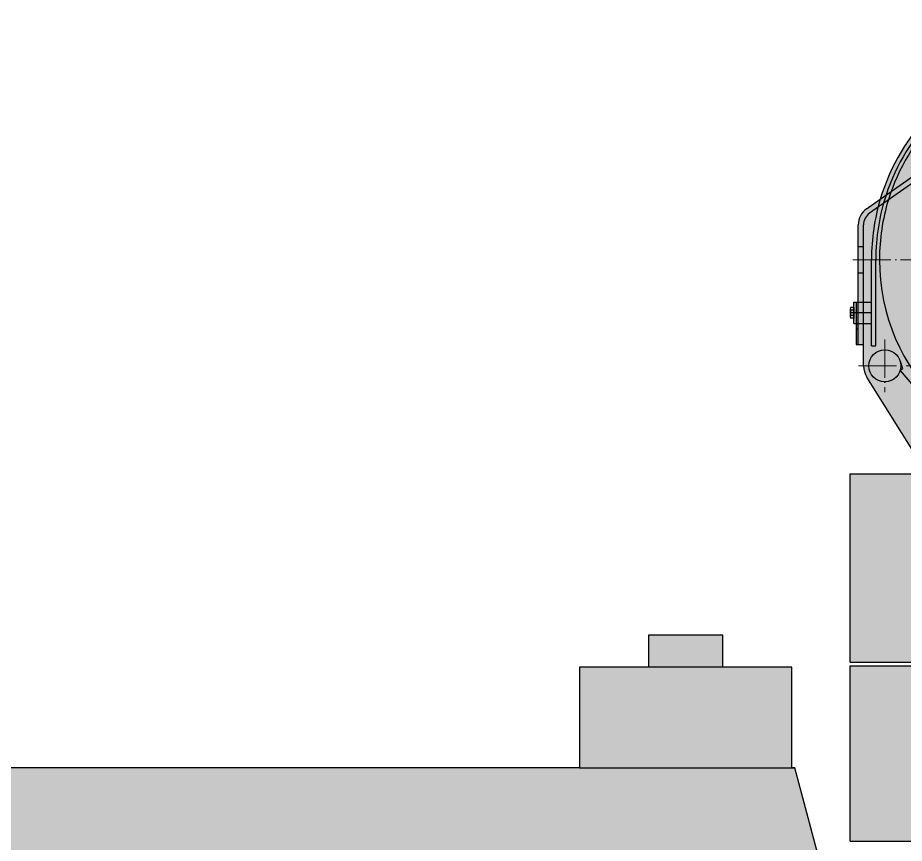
# Model space of a CAD drawing. Header units: millimetres. Extents: x 23077 to 36984, y -3880 to 22709.
# Drawn here: x 25991 to 27660, y 8945 to 10500 of the extents above; entities that cross this region are included whole.
import ezdxf

# ---------------------------------------------------------------- set-up
doc = ezdxf.new("R2010")
doc.units = ezdxf.units.MM
doc.set_wipeout_variables(frame=1)
doc.linetypes.add('ACAD_ISO04W100', pattern=[30, 24, -3, 0, -3])
doc.layers.add('LTM-1160-2', color=251, linetype='Continuous')
doc.layers.add('LTM-1160-2 Оси', color=254, linetype='ACAD_ISO04W100', lineweight=15)
doc.layers.add('LTM-1160-2 Штрих', color=41, linetype='Continuous', lineweight=15)

# ---------------------------------------------------------------- blocks, each defined once
blk = doc.blocks.new('BLOCK-20160220.15365116')
at = {"color": 0, "linetype": 'ByBlock', "lineweight": -2, "transparency": 16777216}
blk.add_wipeout([(8535.08213897828, 2429.1399577559205), (8535.08213897828, 2429.1399577559205), (8527.853885570054, 2433.293076293672), (8520.089185692588, 2436.327129149996), (8511.960110742697, 2438.1748795068243), (8503.64680693383, 2438.7953798723174), (7678.887972058873, 2438.795379871837), (7678.887972058873, 2438.795379871837), (7658.494445080084, 2434.9499967007014), (7640.901665434089, 2423.9419533371), (7628.525739499228, 2407.283040658828), (7623.066316460608, 2387.261112318811), (7623.0663164606085, 2387.261112318811), (7586.426375965435, 1929.2618561033012), (7586.426375965435, 1929.2618561033012), (7588.705111437169, 1908.390158080649), (7598.510253860612, 1889.8246094554409), (7614.46351658394, 1876.1749273280295), (7634.322385616542, 1869.35981658462), (4949.048737613339, 1872.295379871502), (4949.048737613339, 2130.795379871415), (4579.999999998108, 2130.795379871415), (4709.285485347209, 2615.7953798719973), (4715.04873761296, 2615.7953798719973), (4715.04873761296, 2805.7953798706867), (4845.048737613979, 2805.7953798706867), (4845.048737613979, 2865.7953798719964), (4985.048737613397, 2865.7953798719964), (4985.048737613397, 2805.7953798706867), (5115.048737610777, 2805.7953798706867), (5115.048737610777, 2615.7953798719973), (6380.0487376138335, 2615.7953798719973), (6380.0487376138335, 2791.4236331926077), (6490.048737610778, 2791.4236331926077), (6490.048737610778, 2615.7953798719973), (8609.398846489654, 2615.7953798719973), (8619.564158969297, 2615.7953798719973), (8634.564158968715, 2615.7953798719973), (8634.564158968715, 2545.7953798722883), (8638.311528829945, 2564.095280780748), (8668.623361543723, 2451.3641973207996), (8555.083964138883, 2404.9218045190337)], dxfattribs=at)
at = {"layer": 'LTM-1160-2 Штрих', "extrusion": (0, 0, -1)}
h = blk.add_hatch(color=256, dxfattribs=at)
h.dxf.hatch_style = 1
h.paths.add_polyline_path([(-4579.999999998108, 2130.795379871415), (-4709.285485347209, 2615.795379871997), (-4715.04873761296, 2615.795379871997), (-4715.04873761296, 2805.795379870688), (-4845.048737613979, 2805.795379870688), (-4845.048737613979, 2865.795379871997), (-4985.048737613397, 2865.795379871997), (-4985.048737613397, 2805.795379870688), (-5115.048737610778, 2805.795379870688), (-5115.048737610778, 2615.795379871997), (-6380.048737613834, 2615.795379871997), (-6380.048737613834, 2791.423633192608), (-6490.048737610778, 2791.423633192608), (-6490.048737610778, 2615.795379871997), (-8609.398846489654, 2615.795379871997), (-8619.564158969297, 2615.795379871997), (-8634.564158968715, 2615.795379871997), (-8634.564158968715, 2545.795379872288), (-8638.311528829945, 2564.095280780748), (-8668.623361543723, 2451.3641973208), (-8733.32812282024, 2451.3641973208), (-8918.901378157898, 1758.795379872026), (-8854.090986942509, 1758.795379872026), (-8855.53636284385, 1753.795379871008), (-8920.241124120366, 1753.795379871008), (-8920.154367551731, 1308.795379871299), (-8867.048737611185, 1308.795379871299), (-8867.048737611185, 1095.795379871561), (-8868.108192200452, 1095.795379871561), (-8868.108192200452, 1094.295379873074), (-8832.339414832866, 1040.79537987127), (-7716.020914827306, 1040.79537987127), (-7419.391716340389, 1500.092203335953), (-5311.04873761069, 1500.092203335953), (-5311.04873761069, 1706.201740209508), (-5311.04873761069, 1870.092203338572), (-4949.048737613339, 1872.295379871503), (-4949.048737613339, 2130.795379871415)])
edge = h.paths.add_edge_path(flags=16)
edge.add_arc((-8570.51101303548, 1862.79553380263), 126.0000000870039, 165.0000000295622, 238.4570160143202, ccw=False)
edge.add_line((-8692.21766724877, 1895.40673344527), (-8557.738653205888, 2397.289246397122))
edge.add_line((-8557.738653205888, 2397.289246397122), (-8555.057939304388, 2404.996629124435))
edge.add_line((-8555.057939304388, 2404.996629124435), (-8560.623422239587, 2335.484144950897))
edge.add_arc((-8333.659430062551, 2248.791736039333), 242.957254486931, 159.094869402094, 173.1580691992947)
edge.add_line((-8574.886486466574, 2277.735384159052), (-8584.121166535624, 2167.57795362355))
edge.add_arc((-8300.83080384219, 2149.530075634924), 283.8646781388452, 176.3547237189649, 190.8251712565061)
edge.add_line((-8579.644063291198, 2096.216645335517), (-8602.56258690788, 1807.004437356227))
edge.add_arc((-8638.449453630601, 1809.856243205664), 35.99999999690651, 320.76906704205277, 355.45644951807935, ccw=False)
edge.add_line((-8610.563740068756, 1787.088130000484), (-8636.426410980523, 1755.412293324091))
edge = h.paths.add_edge_path(flags=16)
edge.add_line((-8620.090012625493, 1746.959775856194), (-8596.63611783617, 1775.685414570034))
edge.add_ellipse((-8638.464688214139, 1809.837584398505), major_axis=(-54.00000003571687, 0), ratio=1, start_angle=140.7690670486615, end_angle=175.4564494994494)
edge.add_line((-8584.634388091217, 1805.559875603649), (-8565.040656932979, 2052.8466705764))
edge.add_line((-8565.040656932979, 2052.8466705764), (-8535.491510458087, 1995.402201537217))
edge.add_line((-8535.491510458087, 1995.402201537217), (-8517.785727584851, 1990.985726381041))
edge.add_ellipse((-10907.76866771201, 2401.602999040413), major_axis=(-2424.999999733011, 0), ratio=1, start_angle=170.2513251059512, end_angle=180.6615739170751)
edge.add_line((-8482.930322705215, 2429.602986358077), (-8500.907516539883, 2428.022114621854))
edge.add_ellipse((-7967.303156212758, 1994.227845444701), major_axis=(-687.6853069035722, 0), ratio=1, start_angle=320.8905749300574, end_angle=326.2918149646147)
edge.add_line((-8539.371268350806, 2375.867932969413), (-8535.08213897828, 2429.13995775592))
edge.add_ellipse((-8503.64680693303, 2382.795379872077), major_axis=(-56.00000000023869, 0), ratio=1, start_angle=270.0000000008189, end_angle=304.14887946934806, ccw=False)
edge.add_line((-8503.64680693383, 2438.795379872317), (-7678.887972058874, 2438.795379871837))
edge.add_ellipse((-7678.887972083561, 2382.795379844909), major_axis=(-56.00000002692832, 0), ratio=1, start_angle=184.573921284445, end_angle=269.9999999747414, ccw=False)
edge.add_line((-7623.066316460609, 2387.261112318811), (-7586.426375965435, 1929.261856103298))
edge.add_ellipse((-7642.248031555289, 1924.79612360445), major_axis=(-55.99999999592482, 0), ratio=1, start_angle=98.13635522723092, end_angle=184.573921312587, ccw=False)
edge.add_line((-7634.322385616542, 1869.35981658462), (-8552.678309777635, 1738.06384295693))
edge.add_ellipse((-8570.511013134826, 1862.795533761528), major_axis=(-126.0000000000011, 0), ratio=1, start_angle=66.82853382293092, end_angle=98.13635522434242, ccw=False)
at = {"color": 0, "linetype": 'ByBlock', "lineweight": -2, "transparency": 16777216}
for p, q in [((4845.048737613979, 2805.795379870688), (4985.048737613396, 2805.795379870688)), ((5115.048737610778, 2615.795379871997), (4709.285485347209, 2615.795379871997))]:
    blk.add_line(p, q, dxfattribs=at)
blk.add_lwpolyline([(4579.999999998108, 2130.795379871415), (4709.285485347209, 2615.795379871997), (4715.04873761296, 2615.795379871997), (4715.04873761296, 2805.795379870688), (4845.048737613979, 2805.795379870688), (4845.048737613979, 2865.795379871997), (4985.048737613397, 2865.795379871997), (4985.048737613397, 2805.795379870688), (5115.048737610778, 2805.795379870688), (5115.048737610778, 2615.795379871997), (6380.048737613834, 2615.795379871997)], dxfattribs=at)
blk = doc.blocks.new('BLOCK-20160220.18531463')
at = {"color": 0, "linetype": 'ByBlock', "lineweight": -2}
blk.add_wipeout([(1006.010305234667, 164.99999999905435), (1006.010305234667, -164.999999999054), (-1005.9103052335562, -164.999999999054), (-1006.010305234668, 164.99999999905435)], dxfattribs=at)
at = {"layer": 'LTM-1160-2 Штрих', "extrusion": (0, 0, -1)}
h = blk.add_hatch(color=256, dxfattribs=at)
h.dxf.hatch_style = 1
h.set_gradient(color1=(132, 132, 132), color2=(214, 214, 214), rotation=180, tint=1)
h.paths.add_polyline_path([(1006.010305234668, 164.9999999990541), (750.7696359934926, 164.9999999990541), (750.7696359934926, -164.9999999990541), (1005.910305233556, -164.9999999990541)])
h = blk.add_hatch(color=254, dxfattribs=at)
h.dxf.hatch_style = 1
h.paths.add_polyline_path([(750.7696359934926, 164.9999999990541), (-685.9896947644302, 164.9999999990541), (-685.9896947644302, -164.9999999990541), (750.7696359934926, -164.9999999990541)])
h = blk.add_hatch(color=256, dxfattribs=at)
h.dxf.hatch_style = 1
h.set_gradient(color1=(132, 132, 132), color2=(214, 214, 214), tint=1)
h.paths.add_polyline_path([(-685.9896947644302, 164.9999999990541), (-1006.010305234668, 164.9999999990541), (-1006.010305234668, -164.9999999990541), (-685.9896947644302, -164.9999999990541)])
at = {"color": 0, "linetype": 'ByBlock', "lineweight": -2, "transparency": 16777216}
for p, q in [((-1006.010305234668, 164.9999999990541), (1006.010305234668, 164.9999999990541)), ((-1005.910305233556, -164.9999999990541), (-1006.010305234668, 164.9999999990541)), ((-750.7696359934926, -164.9999999990541), (-750.7696359934926, 164.9999999990541)), ((685.9896947644302, 164.9999999990541), (685.9896947644302, -164.9999999990541)), ((1006.010305234668, -164.9999999990541), (1006.010305234668, 164.9999999990541)), ((-1005.910305233556, -164.9999999990541), (1006.010305234668, -164.9999999990541))]:
    blk.add_line(p, q, dxfattribs=at)
blk = doc.blocks.new('BLOCK-20160220.1853222')
at = {"color": 0, "linetype": 'ByBlock', "lineweight": -2}
blk.add_wipeout([(-1006.010305234668, 177.49999999978172), (1006.010305234667, 177.49999999978172), (1006.010305234667, -177.4999999997816), (-1006.010305234668, -177.4999999997816)], dxfattribs=at)
at = {"layer": 'LTM-1160-2 Штрих', "extrusion": (0, 0, -1)}
h = blk.add_hatch(color=256, dxfattribs=at)
h.dxf.hatch_style = 1
h.set_gradient(color1=(132, 132, 132), color2=(214, 214, 214), rotation=180, tint=1)
h.paths.add_polyline_path([(750.7696359934928, -177.4999999997817), (1006.010305234667, -177.4999999997817), (1006.010305234668, 177.4999999997817), (750.7696359934926, 177.4999999997817)])
h = blk.add_hatch(color=254, dxfattribs=at)
h.dxf.hatch_style = 1
h.paths.add_polyline_path([(-685.9896947644303, 177.4999999997817), (-685.9896947644302, -177.4999999997817), (750.7696359934924, -177.4999999997817), (750.7696359934926, 177.4999999997817)])
h = blk.add_hatch(color=256, dxfattribs=at)
h.dxf.hatch_style = 1
h.set_gradient(color1=(132, 132, 132), color2=(214, 214, 214), tint=1)
h.paths.add_polyline_path([(-685.9896947644299, 177.4999999997817), (-1006.010305234668, 177.4999999997817), (-1006.010305234668, -177.4999999997818), (-685.9896947644302, -177.4999999997817)])
at = {"color": 0, "linetype": 'ByBlock', "lineweight": -2, "transparency": 16777216}
for p, q in [((-1006.010305234668, 177.4999999997817), (1006.010305234668, 177.4999999997817)), ((-1006.010305234668, -177.4999999997817), (-1006.010305234668, 177.4999999997817)), ((-750.7696359934926, -177.4999999997817), (-750.7696359934926, 177.4999999997817)), ((685.9896947644302, -177.4999999997817), (685.9896947644302, 177.4999999997799)), ((1006.010305234668, -177.4999999997817), (1006.010305234668, 177.4999999997817)), ((-1006.010305234668, -177.4999999997817), (1006.010305234668, -177.4999999997817))]:
    blk.add_line(p, q, dxfattribs=at)
blk = doc.blocks.new('BLOCK-20160220.22491231')
at = {"layer": 'LTM-1160-2 Штрих', "extrusion": (0, 0, -1)}
h = blk.add_hatch(color=256, dxfattribs=at)
h.dxf.hatch_style = 1
edge = h.paths.add_edge_path()
edge.add_line((-350.9916338640523, -345.9048270178755), (-350.9916338640523, 98.02871344982123))
edge.add_arc((-400.9916340238406, 98.02871341929495), 50.00000015978821, 3.498054024805968e-08, 20.02280792895965)
edge.add_line((-354.0138140139079, 115.1484226193134), (-401.9694537467485, 246.7424457310717))
edge.add_line((-401.9694537467485, 246.7424457310717), (-404.9916338641397, 263.8621548157971))
edge.add_line((-404.9916338641397, 263.8621548157971), (-404.9916338647799, 284.0951729831431))
edge.add_arc((-425.9916338647799, 284.0951729831431), 21, 0, 180)
edge.add_line((-446.9916338647799, 284.0951729831431), (-446.9916338654202, 275.503465652946))
edge.add_line((-446.9916338654202, 275.503465652946), (-447.7266400041317, 272.8939010612521))
edge.add_line((-447.7266400041317, 272.8939010612521), (-473.1966522755301, 231.2664792098076))
edge.add_arc((-485.9916338643079, 239.0951729820044), 15.00000000119987, 180.0000000028765, 328.53934605040513, ccw=False)
edge.add_line((-500.9916338655075, 239.0951729812514), (-500.9916338655075, 324.9530373559537))
edge.add_arc((-490.9916338754992, 324.9530373618054), 9.999999990008291, 134.9999999897122, 180.0000000335277, ccw=False)
edge.add_line((-498.0627016790295, 332.0241051678749), (-475.9916338640523, 354.0951729828521))
edge.add_line((-475.9916338640523, 354.0951729828521), (-475.9916338640523, 364.0951729812514))
edge.add_line((-475.9916338640523, 364.0951729812514), (-357.892072233537, 364.0951729812514))
edge.add_line((-357.892072233537, 364.0951729812514), (-357.892072233537, 414.0951729805238))
edge.add_line((-357.892072233537, 414.0951729805238), (-319.4099404208509, 414.0468269706234))
edge.add_arc((-297.8920722322273, 375.0951729798471), 44.5000000000016, 61.08264115095727, 118.9173588490427, ccw=False)
edge.add_line((-276.3742040436036, 414.0468269706234), (-275.3920722331004, 414.0951729805238))
edge.add_line((-275.3920722331004, 414.0951729805238), (-237.8920722309176, 414.0951729805238))
edge.add_line((-237.8920722309176, 414.0951729805238), (-237.8920722309176, 364.0951729812514))
edge.add_line((-237.8920722309176, 364.0951729812514), (24.43070098826502, 363.986226096571))
edge.add_arc((54.71908647448163, -22.07300079730157), 387.2455460883395, 67.15370542768869, 94.48596753798608, ccw=False)
edge.add_line((205.0711655691248, 334.7930318776707), (208.0354764755893, 341.9495117391089))
edge.add_arc((210.3451753198751, 340.9928031884192), 2.50000000045155, 67.14413430872611, 157.5000007540183, ccw=False)
edge.add_arc((54.00836613488809, -29.90482701878136), 404.9999999997796, 60.355876767462576, 67.1441233727212, ccw=False)
edge.add_arc((253.089420603751, 319.9136741401817), 2.499999997869338, -29.999999972129103, 60.35588847269747, ccw=False)
edge.add_line((255.254484111977, 318.663674142299), (251.5083658460362, 312.1752076425782))
edge.add_arc((54.00836613459705, -29.90482701925612), 395.0000000003295, 52.50000011668499, 60.00000004835931, ccw=False)
edge.add_line((294.4691299550432, 283.4697428857507), (299.0301148515937, 289.4137328111265))
edge.add_arc((301.0134982050795, 287.8918292432263), 2.499999999374364, 52.144116705868726, 142.5000001225074, ccw=False)
edge.add_arc((54.0083661348408, -29.90482701891415), 404.9999999999133, 45.35587673678742, 52.14412326458529, ccw=False)
edge.add_arc((336.845588593771, 256.4679293491463), 2.500000002245168, -44.999999978451626, 45.35588338791348, ccw=False)
edge.add_line((338.6133555489905, 254.7001623952565), (333.3155447034878, 249.4023515497229))
edge.add_arc((54.00836613581487, -29.90482701817928), 394.999999998729, 16.631828426550214, 45.000000000023476, ccw=False)
edge.add_line((432.4830369657384, 83.15234232183866), (458.3037653741285, 64.97946502895502))
edge.add_arc((437.0083661187, 34.72213580754396), 37.0000000143373, 6.180016498547047e-09, 54.86174860979611, ccw=False)
edge.add_line((474.0083661330373, 34.72213581153483), (474.0083661330373, -110.9048270172934))
edge.add_line((474.0083661330373, -110.9048270172934), (482.0083661346671, -110.9048270172934))
edge.add_line((482.0083661346671, -110.9048270172934), (482.0083661346671, -121.0873270192678))
edge.add_line((482.0083661346671, -121.0873270192678), (488.5083661341723, -121.0873270192678))
edge.add_line((488.5083661341723, -121.0873270192678), (489.0083661360932, -123.5417020197929))
edge.add_line((489.0083661360932, -123.5417020197929), (489.0083661360932, -138.2679520193051))
edge.add_line((489.0083661360932, -138.2679520193051), (488.5083661341723, -140.7223270198301))
edge.add_line((488.5083661341723, -140.7223270198301), (482.0083661346671, -140.7223270198301))
edge.add_line((482.0083661346671, -140.7223270198301), (482.0083661346671, -150.9048270181665))
edge.add_line((482.0083661346671, -150.9048270181665), (477.8307661348463, -150.9048270181665))
edge.add_line((477.8307661348463, -150.9048270181665), (477.8307661348463, -190.9048270190397))
edge.add_line((477.8307661348463, -190.9048270190397), (464.008366134638, -190.9048270190397))
edge.add_line((464.008366134638, -190.9048270190397), (464.008366134638, -230.9048270199128))
edge.add_arc((424.0083661345707, -230.9048270166168), 40.0000000000673, 327.9213814749191, 359.9999999952788, ccw=False)
edge.add_line((457.90117286231, -252.1481236562977), (359.8865192274188, -408.5264753357478))
edge.add_arc((342.9401158623887, -397.9048270181847), 19.99999999980741, 270.0000000021704, 327.9213814822128, ccw=False)
edge.add_line((342.9401158631463, -417.9048270179919), (-200.9916338662351, -417.9048270179919))
edge.add_line((-200.9916338662351, -417.9048270179919), (-311.2289729697495, -394.8455757662487))
edge.add_arc((-300.9916338656967, -345.9048270193798), 49.99999999835514, 179.9999999982762, 258.18532368163517, ccw=False)
at = {"color": 0, "linetype": 'ByBlock', "lineweight": -2, "transparency": 16777216}
for p, q in [((237.8920722309176, 364.0951729812514), (237.8920722309176, 414.0951729805238)), ((237.8920722309176, 414.0951729805238), (275.3920722331004, 414.0951729805238)), ((242.8920722319363, 364.0951729812514), (242.8920722319363, 414.0951729805238)), ((285.3920722314997, 404.0951729821245), (285.3920722314997, 364.0951729812514)), ((310.3920722329549, 364.0951729812514), (310.3920722329549, 404.0951729821245)), ((320.3920722313542, 414.0951729805238), (357.892072233537, 414.0951729805238)), ((352.8920722325183, 414.0951729805238), (352.8920722325183, 364.0951729812514)), ((357.892072233537, 414.0951729805238), (357.892072233537, 364.0951729812514)), ((-74.00836613522006, 226.8146373480704), (-74.00836613522006, 389.6612644184643)), ((-74.00836613522006, 389.6612644184643), (-64.00836613318279, 389.6612644184643)), ((-64.00836613318279, 389.6612644184643), (-64.00836613318279, 226.8146373480704)), ((-146.9756687605495, 284.0951729831431), (-42.88881401078288, 357.3525021947717)), ((-21.59341477306771, 364.0951729812514), (475.9916338640523, 364.0951729812514)), ((-21.59341477306771, 354.0951729828521), (475.9916338640523, 354.0951729828521)), ((138.9205660540229, 354.0951729828521), (145.9916338659441, 347.0241051709309)), ((145.9916338659441, -407.9048270195926), (145.9916338659441, 354.0951729828521)), ((155.9916338643434, -407.9048270195926), (155.9916338643434, 354.0951729828521)), ((155.9916338643434, 347.0241051709309), (163.0627016762646, 354.0951729828521)), ((285.3920722314997, 364.0951729812514), (285.3920722314997, 362.8477242691588)), ((310.3920722329549, 364.0951729812514), (310.3920722329549, 362.8477242691588)), ((475.9916338640523, 354.0951729828521), (475.9916338640523, 364.0951729812514)), ((498.0627016790295, 332.0241051678749), (475.9916338640523, 354.0951729828521)), ((-129.6010238532999, 284.0951729831431), (-37.1333007045705, 349.1748456526693)), ((-247.5083661360059, 305.2470042475761), (-255.2544841113358, 318.6636741393158)), ((-64.00836613318279, 323.2218200300849), (-74.00836613522006, 323.2218200300849)), ((500.9916338655075, 324.9530373559537), (500.9916338655075, 239.0951729812514)), ((-458.3037653741285, 64.97946502895502), (-146.9756687605495, 284.0951729831431)), ((-129.6010238532999, 284.0951729831431), (-452.5482520642781, 56.8018084832147)), ((-289.5990391610922, 277.122915673317), (-299.0301148551025, 289.4137328130455)), ((404.9916338641397, 263.8621548157971), (404.9916338641397, 284.0951729831431)), ((446.9916338654202, 275.503465652946), (446.9916338654202, 284.0951729831431)), ((-282.4458815142661, 198.5326883605012), (-178.8355444572317, 271.4546398401581)), ((473.1966522755301, 231.2664792098076), (447.7266400041317, 272.8939010612521)), ((391.5386173881616, 244.4049088680913), (343.6236111461967, 112.9223872212606)), ((401.9694537179221, 246.742445646305), (354.0138140139079, 115.1484226193134)), ((-74.00836613522006, 226.8146373480704), (-64.00836613318279, 226.8146373480704)), ((-268.7470099321017, 186.1628900278447), (-264.0083661339104, 183.2702472001984)), ((-264.0083661339104, 189.4979930966656), (-264.0083661339104, -407.9048270195926)), ((-254.0083661355111, 186.8185011717287), (-264.0083661339104, 189.4979930966656)), ((-252.1947231892937, 197.8125485929922), (-254.0083661355111, 186.8185011717287)), ((-254.0083661355111, 186.8185011717287), (-254.0083661355111, -407.9048270195926)), ((300.3981530797519, 154.2225838111335), (335.4904192070735, 154.2225838111335)), ((356.7977734179494, 166.5969802215841), (362.4351117992974, 164.5426151208085)), ((341.9916338658568, 103.6777442695893), (341.9916338658568, -162.0260220570344)), ((350.9916338640523, 98.02871344982123), (350.9916338640523, -205.1986882779602)), ((-474.0083661330373, -190.9048270190397), (-474.0083661330373, 34.72213581153483)), ((-464.008366134638, -230.9048270199128), (-464.008366134638, 34.72213581153483)), ((-474.0083661330373, -5.904827017729986), (-464.008366134638, -5.904827017729986)), ((-449.0083661352201, -192.9092424670671), (-449.0083661352201, -29.90482701898145)), ((-441.0083661335902, -192.9092424670671), (-441.0083661335902, -29.90482701898145)), ((-474.0083661330373, -55.90482701700239), (-464.008366134638, -55.90482701700239)), ((-482.0083661346671, -150.9048270181665), (-482.0083661346671, -110.9048270172934)), ((-482.0083661346671, -110.9048270172934), (-475.9283668012158, -110.9048270172934)), ((-482.0083661346671, -110.9048270172934), (-474.0083661330373, -110.9048270172934)), ((-477.8307661348463, -110.9048270172934), (-477.8307661348463, -150.9048270181665)), ((-474.0083661330373, -110.9048270172934), (-449.0083661352201, -110.9048270172934)), ((-489.0083661360932, -123.5417020197929), (-489.0083661360932, -138.2679520193051)), ((-449.0926046004261, -130.90482701773), (-489.0083661360932, -130.90482701773)), ((-482.0083661346671, -121.0873270192678), (-488.5083661341723, -121.0873270192678)), ((-482.0083661346671, -125.9960770203179), (-488.5083661341723, -125.9960770203179)), ((-482.0083661346671, -121.0873270192678), (-482.0083661346671, -125.9960770203179)), ((-482.0083661346671, -125.9960770203179), (-482.0083661346671, -135.8135770187801)), ((-482.0083661346671, -135.8135770187801), (-488.5083661341723, -135.8135770187801)), ((-482.0083661346671, -140.7223270198301), (-488.5083661341723, -140.7223270198301)), ((-482.0083661346671, -135.8135770187801), (-482.0083661346671, -140.7223270198301)), ((-482.0083661346671, -150.9048270181665), (-474.0083661330373, -150.9048270181665)), ((-477.8307661348463, -150.9048270181665), (-477.8307661348463, -190.9048270190397)), ((-477.8307661348463, -160.9048270202038), (-474.0083661330373, -160.9048270202038)), ((-474.0083661330373, -150.9048270181665), (-449.0083661352201, -150.9048270181665)), ((334.2711004894427, -183.2380131763784), (151.4490756031792, -401.1168181368703)), ((-477.8307661348463, -190.9048270190397), (-474.0083661330373, -190.9048270190397)), ((-474.0083661330373, -190.9048270190397), (-464.008366134638, -190.9048270190397)), ((-449.0083661352201, -192.9092424670671), (-441.0083661335902, -192.9092424670671)), ((350.9916338640523, -205.1986882779602), (350.9916338640523, -345.9048270178755)), ((-395.1299106796596, -222.2412647843157), (-390.5050970882967, -235.6159314822435)), ((-395.1013637473607, -239.4726571419596), (-390.5050970882967, -235.6159314822435)), ((-395.1013637473607, -239.4726571419596), (-259.4658078727462, -401.1168181368703)), ((-359.8865192274188, -408.5264753357478), (-457.90117286231, -252.1481236562977)), ((-264.0083661339104, -307.9048270174098), (-254.0083661355111, -307.9048270174098)), ((311.2289729666572, -394.8455757690681), (200.9916338662351, -417.9048270179919)), ((-264.0083661339104, -407.9048270195926), (-254.0083661355111, -407.9048270195926)), ((-164.0083661353656, -412.9048270169733), (-234.1863412497132, -412.9048270169733)), ((126.1696089801462, -412.9048270169733), (55.99163386579858, -412.9048270169733)), ((145.9916338659441, -407.9048270195926), (155.9916338643434, -407.9048270195926)), ((-342.9401158631463, -417.9048270179919), (200.9916338662351, -417.9048270179919))]:
    blk.add_line(p, q, dxfattribs=at)
at = {"color": 0, "linetype": 'ByBlock', "lineweight": -2, "transparency": 16777216, "extrusion": (0, 0, -1)}
for p, q in [((-202.1068546494907, 327.6365519844348), (-208.0354764887588, 341.9495117709066)), ((-327.6586904539872, 243.7454973002223), (-338.6133555489869, 254.7001623952547))]:
    blk.add_line(p, q, dxfattribs=at)
at = {"color": 0, "linetype": 'ByBlock', "lineweight": -2, "transparency": 16777216}
for centre, radius in [((297.8920722322273, 375.0951729798544), 44.49999999999504), ((297.8920722322273, 375.0951729798544), 39.50000000000595), ((-54.0083661347835, -30.90482701918518), 273), ((-54.0083661347835, -30.90482701918518), 145.0000000000509), ((-54.0083661347835, -30.90482701918518), 99.00000000003273), ((-424.0083661337649, -230.9048270199128), 30.15000000002692), ((300.9916338647799, -345.9048270178755), 40)]:
    blk.add_circle(centre, radius, dxfattribs=at)
for centre, radius, start, end in [((275.3920722331004, 404.0951729821245), 10, 0, 90), ((320.3920722313542, 404.0951729821245), 10, 90, 180), ((297.8920722322273, 375.0951729798544), 18, 0, 180), ((297.8920722322273, 375.0951729798544), 17.49999999999226, 115.1124629580043, 224.4153086089991), ((297.8920722322273, 375.0951729798544), 17.49999999999698, 315.5846913910008, 115.1124629580043), ((-54.0083661347835, -29.90482701898145), 395.0000000000047, 104.66485379169, 112.5000000303536), ((-54.0083661347835, -29.90482701898145), 394.9999999999974, 85.70566310069822, 104.66485379169), ((-54.0083661347835, -29.90482701898145), 387.0000000000171, 88.43792828884789, 104.9750223550435), ((-54.0083661347835, -29.90482701898145), 387.0000000000114, 32.51115914293155, 88.43792828884789), ((-21.59341477306771, 327.0951729809894), 37, 90, 125.1382514066307), ((-21.59341477306771, 327.0951729809894), 27, 90, 125.1382514066307), ((297.8920722322273, 375.0951729798544), 17.49999999999698, 224.4153086089991, 315.5846913910008), ((-54.0083661347835, -30.90482701918518), 380, 180, 89.87834591830783), ((-54.0083661347835, -29.90482701898145), 405.0000000000047, 112.8558766272814, 119.6441232325362), ((-54.0083661347835, -29.90482701898145), 394.9999999999956, 112.5000000303536, 119.9999999516372), ((-210.3451753195059, 340.992803188783), 2.49999999997301, 22.50000003030543, 112.8558766272814), ((-54.0083661347835, -29.90482701898145), 387.0000000000067, 104.9750223550435, 112.5000000303536), ((-54.0083661347835, -29.90482701898145), 380.0000000000062, 105.2575232465827, 112.5000000303536), ((-54.0083661347835, -29.90482701898145), 380.0000000000045, 89.87834591830783, 105.2575232465827), ((-54.0083661347835, -29.90482701898145), 380.0000000000041, 112.5000000303536, 135), ((-253.0894206014436, 319.91367414048), 2.500000000019285, 119.6441232325362, 209.9999999516112), ((490.9916338671082, 324.9530373559537), 10, 0, 45), ((-54.0083661347835, -29.90482701898145), 394.9999999999977, 119.9999999516372, 127.4999998833178), ((-54.0083661347835, -29.90482701898145), 386.9999999991949, 119.9999999516372, 127.4999998833178), ((425.9916338647799, 284.0951729831431), 21, 0, 180), ((-54.0083661347835, -29.90482701898145), 405.0000000000016, 127.8558767354151, 134.6441232632117), ((-301.0134982054096, 287.8918292426533), 2.499999999985532, 37.49999988331773, 127.8558767354151), ((-54.0083661347835, -29.90482701898145), 395.0000000000159, 127.4999998833178, 135), ((451.9916338664389, 275.503465652946), 5, 180, 211.4606540555003), ((-336.8455885960229, 256.4679293482186), 2.499999999997166, 134.6441232632117, 225), ((354.9916338648673, 263.8621548157971), 50.00000000000156, 339.9771921449291, 0), ((-54.0083661347835, -29.90482701898145), 395.0000000000255, 135, 163.368171573381), ((-54.0083661347835, -29.90482701898145), 387.0000000000139, 135, 161.8385743563584), ((-54.0083661347835, -29.90482701898145), 380.0000000000024, 135, 162.931617234108), ((485.9916338660896, 239.0951729812514), 14.99999999999307, 211.4606540555003, 0), ((-54.00836610931765, -29.90482700442954), 386.9999999712356, 30.42384837494675, 32.51115914293155), ((300.3981530797519, 178.222583808747), 24.00000000000315, 210.4238483749467, 270), ((335.4904192070735, 178.222583808747), 24, 270, 331.2841079226307), ((368.9916338640815, 103.6777442695893), 26.99999999998629, 159.9771921449291, 180), ((400.9916338669627, 98.02871344982123), 49.99999999999255, 159.9771921449291, 180), ((-54.0083661347835, -29.90482701898145), 386.9999999999436, 161.8385743563584, 180), ((-54.0083661347835, -29.90482701898145), 394.9999999999472, 163.368171573381, 180), ((-54.0083661347835, -29.90482701898145), 380.0000000000014, 162.931617234108, 180), ((-437.0083661327753, 34.72213581153483), 37.00000000000526, 125.1382514066307, 180), ((-437.0083661327753, 34.72213581153483), 27.00000000000153, 125.1382514066307, 180), ((-482.7344094941309, -123.5417020197929), 6.273956640654637, 156.9707810012507, 203.0292189987493), ((-464.6625395711253, -130.90482701773), 24.34582656252062, 168.3679445872808, 191.6320554127192), ((-482.7344094941309, -138.2679520193051), 6.273956640674305, 156.9707810012507, 203.0292189987493), ((308.9916338664098, -162.0260220570344), 33.00000000000671, 319.99999994153, 0), ((-424.0083661337649, -230.9048270199128), 39.99999999993089, 180, 212.0786185768956), ((300.9916338647799, -345.9048270178755), 50.00000000001575, 281.8146763190401, 0), ((-342.9401158631463, -397.9048270175554), 19.99999999999163, 212.0786185768956, 270), ((-234.1863412497132, -379.9048270175263), 33.00000000000527, 220.00000005847, 270), ((126.1696089801462, -379.9048270175263), 32.99999999999272, 270, 319.99999994153)]:
    blk.add_arc(centre, radius, start, end, dxfattribs=at)
at = {"layer": 'LTM-1160-2 Оси', "ltscale": 3, "transparency": 16777216}
for p, q in [((-54.0083661347835, 419.1903459613968), (-54.0083661347835, -480.9999999997672)), ((297.8920722322273, 424.8376655632455), (297.8920722322273, 325.3526803964633)), ((248.1495796470172, 375.0951729798544), (347.6345648174374, 375.0951729798544)), ((425.9916338647799, 221.9703857044806), (425.9916338647799, 346.2199602618057)), ((382.7580790926932, 284.0951729831431), (469.2251886368667, 284.0951729831431)), ((-484.3790734433951, -30.90482701918518), (376.3623411738281, -30.90482701918518)), ((-424.0083661337649, -181.1623344365216), (-424.0083661337649, -280.6473196033039)), ((-473.750858718975, -230.9048270199128), (-374.2658735485547, -230.9048270199128)), ((300.9916338647799, -296.1623344344844), (300.9916338647799, -395.6473196012666)), ((251.2491412795698, -345.9048270178755), (350.7341264499901, -345.9048270178755))]:
    blk.add_line(p, q, dxfattribs=at)
at = {"layer": 'LTM-1160-2 Штрих', "extrusion": (0, 0, -1)}
blk.add_lwpolyline([(-350.9916338640523, -345.9048270178755), (-350.9916338640523, 98.02871344982123, 0.08758894434960289), (-354.0138140139079, 115.1484226193134), (-401.9694537467485, 246.7424457310717), (-404.9916338641397, 263.8621548157971), (-404.9916338647799, 284.0951729831431, 0.9999999999999999), (-446.9916338647799, 284.0951729831431), (-446.9916338654202, 275.503465652946), (-447.7266400041317, 272.8939010612521), (-473.1966522755301, 231.2664792098076, -0.7572502827212684), (-500.9916338655075, 239.0951729812514), (-500.9916338655075, 324.9530373559537, -0.1989123675784064), (-498.0627016790295, 332.0241051678749), (-475.9916338640523, 354.0951729828521), (-475.9916338640523, 364.0951729812514), (-357.892072233537, 364.0951729812514), (-357.892072233537, 414.0951729805238), (-319.4099404208509, 414.0468269706234, -0.2578483128806716), (-276.3742040436036, 414.0468269706234), (-275.3920722331004, 414.0951729805238), (-237.8920722309176, 414.0951729805238), (-237.8920722309176, 364.0951729812514), (24.43070098826502, 363.986226096571, -0.1198281290775873), (205.0711655691248, 334.7930318776707), (208.0354764755893, 341.9495117391089, -0.416033906474332), (211.3162109595069, 343.2965153641944, -0.02962797817679318), (254.3259484446717, 322.0864601139892, -0.4160340190800966), (255.254484111977, 318.663674142299), (251.5083658460362, 312.1752076425782, -0.03273661011452584), (294.4691299550432, 283.4697428857507), (299.0301148515937, 289.4137328111265, -0.4160339933434465), (302.5476917989472, 289.8657213409388, -0.0296279778385112), (338.6023413221237, 258.2466423284241, -0.4160339930859885), (338.6133555489905, 254.7001623952565), (333.3155447034878, 249.4023515497229, -0.1244155544987931), (432.4830369657384, 83.15234232183866), (458.3037653741285, 64.97946502895502, -0.2440591818668745), (474.0083661330373, 34.72213581153483), (474.0083661330373, -110.9048270172934), (482.0083661346671, -110.9048270172934), (482.0083661346671, -121.0873270192678), (488.5083661341723, -121.0873270192678), (489.0083661360932, -123.5417020197929), (489.0083661360932, -138.2679520193051), (488.5083661341723, -140.7223270198301), (482.0083661346671, -140.7223270198301), (482.0083661346671, -150.9048270181665), (477.8307661348463, -150.9048270181665), (477.8307661348463, -190.9048270190397), (464.008366134638, -190.9048270190397), (464.008366134638, -230.9048270199128, -0.14089066518289), (457.90117286231, -252.1481236562977), (359.8865192274188, -408.5264753357478, -0.2582516353705318), (342.9401158631463, -417.9048270179919), (-200.9916338662351, -417.9048270179919), (-311.2289729697495, -394.8455757662487, -0.3550288623151345), (-350.9916338640523, -345.9048270178755)], format="xyb", dxfattribs=at)
blk = doc.blocks.new('*U40')
at = {"color": 0, "linetype": 'ByBlock', "lineweight": -2, "transparency": 16777216, "extrusion": (0, 0, -1), "xscale": -1}
blk.add_blockref('BLOCK-20160220.22491231', (4115.991633867108, 3604.03854471042), dxfattribs=at)
at = {"color": 0, "linetype": 'ByBlock', "lineweight": -2, "transparency": 16777216, "xscale": -1}
blk.add_blockref('BLOCK-20160220.15365116', (0, 0), dxfattribs=at)
at = {"color": 0, "linetype": 'ByBlock', "lineweight": -2, "transparency": 16777216}
blk.add_blockref('BLOCK-20160220.18531463', (-3599.089694766444, 2642.999999999054), dxfattribs=at)
blk.add_blockref('BLOCK-20160220.1853222', (-3598.989694765332, 2992.500000000218), dxfattribs=at)

msp = doc.modelspace()

# ---------------------------------------------------------------- block references
at = {"layer": 'LTM-1160-2'}
msp.add_blockref('*U40', (32163.46423110274, 6470.673396712955), dxfattribs=at)

doc.saveas('drawing.dxf')
